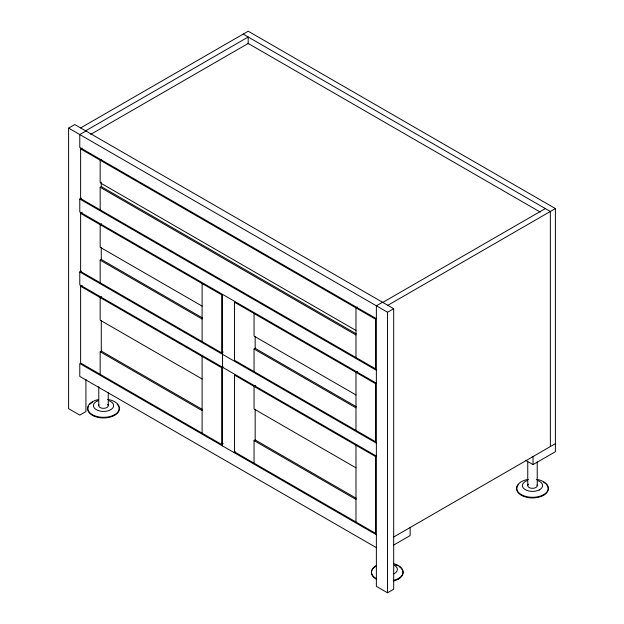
<?xml version="1.0" encoding="UTF-8"?>
<svg xmlns="http://www.w3.org/2000/svg" width="624" height="624" viewBox="0 0 624 624"><rect width="100%" height="100%" fill="white"/><g stroke="black" fill="none" stroke-linecap="round" stroke-linejoin="round"><path stroke-width="0.94" d="M96.369 401.474L96.821 401.131M393.962 573.885L394.415 573.55A10.109 5.834 0 0 0 394.415 565.297M539.183 490.043L539.635 489.7M85.925 379.423L85.925 411.567L79.778 415.116L68.609 408.665L68.609 128.107L74.755 124.558L393.689 308.693L393.689 589.251L387.543 592.8L376.373 586.349L376.373 305.791L382.52 302.242M80.621 127.943L248.188 31.2L555.391 208.564L555.391 451.714L533.044 464.615L525.658 460.348M85.644 130.845L248.188 37.003L248.188 43.805M85.925 131.009L79.778 134.558L79.778 147.451L376.373 318.692M90.698 134.378L248.188 43.454L540.275 212.09M80.621 148.902L375.539 319.176L375.539 368.839L80.621 198.565L80.621 148.902L82.157 148.021M101.704 159.307L100.168 160.189L100.168 182.762L355.984 330.463M376.373 383.183L79.778 211.949L79.778 199.048L81.315 198.167M100.168 209.851L100.168 187.278L101.704 186.397M223.189 351.991L221.653 352.872L80.621 271.448L80.621 213.4L82.157 212.511M101.704 223.798L100.168 224.687L100.168 247.26L202.106 306.111M376.373 456.066L79.778 284.833L79.778 271.931L81.315 271.042M100.168 282.734L100.168 260.161L101.704 259.272M223.189 443.57L221.653 444.46L80.621 363.035L80.621 286.283L82.157 285.394M101.704 296.681L100.168 297.57L100.168 320.143L202.106 378.994M100.168 374.322L100.168 351.749L101.704 350.86M80.621 286.283L221.653 367.708L223.189 366.818M254.054 371.576L254.054 349.003L255.583 348.114M357.521 307L355.984 307.889L355.984 357.552M382.801 302.406L545.337 208.564M387.824 305.308L555.391 208.564M255.583 385.523L254.054 386.412L254.054 408.985L355.984 467.836M68.609 128.107L387.543 312.242L393.689 308.693M357.521 371.498L355.984 372.38L355.984 430.427M233.665 452.361L235.201 451.472M254.054 463.164L254.054 440.591L255.583 439.702M393.619 537.053L555.391 443.656M393.619 545.111L410.163 535.556L410.163 527.498M243.157 34.102L550.36 211.466L550.36 446.558M356.257 333.84L101.283 186.638L101.283 182.122M100.168 187.278L355.984 334.979M79.778 199.048L376.373 370.289M80.621 213.4L221.653 294.824L221.653 352.872M355.984 394.961L254.054 336.102L254.054 313.529M202.379 317.881L101.283 259.514L101.283 247.541M356.257 406.723L255.169 348.356L255.169 336.383M100.168 260.161L202.106 319.012M254.054 349.003L355.984 407.854M79.778 271.931L376.373 443.165M202.379 409.469L101.283 351.101L101.283 320.455M356.257 498.311L255.169 439.943L255.169 409.297M100.168 351.749L202.106 410.6M254.054 440.591L355.984 499.442M376.373 534.752L79.778 363.519L79.778 376.42L376.373 547.654M543.66 494.629L543.66 495.253M537.225 461.9L537.225 485.644M533.044 456.55L533.044 464.615M527.748 461.776L527.748 485.511M398.44 578.471L398.44 579.095M387.543 312.242L387.543 592.8M355.984 445.263L355.984 522.015M222.495 294.341L222.495 445.91M221.653 367.708L221.653 444.46M202.106 283.538L202.106 341.585M202.106 356.421L202.106 433.173M108.256 392.371L108.256 405.67M98.779 386.545L98.779 405.538M92.352 401.755L92.352 402.379A15.795 9.118 0 0 0 89.84 404.266M537.092 484.934A4.742 2.738 0 0 1 535.283 487.789A4.742 2.738 0 0 1 530.018 487.913L529.058 487.461A4.742 2.738 0 0 1 528.442 484.154M536.578 479.365A15.795 9.118 0 0 1 545.431 493.412A15.795 9.118 0 0 1 519.55 493.412A15.795 9.118 0 0 1 528.403 479.365M547.747 486.439A15.795 9.118 0 0 1 531.11 497.89A15.795 9.118 0 0 1 518.17 484.942M543.66 482.352A15.795 9.118 0 0 1 545.025 483.249M546.172 484.24A15.795 9.118 0 0 1 547.334 485.683M537.545 480.519A10.109 5.834 0 0 1 540.236 489.325A10.109 5.834 0 0 1 524.745 489.325A10.109 5.834 0 0 1 527.436 480.519M107.679 404.29A4.742 2.738 0 0 1 106.79 407.581A4.742 2.738 0 0 1 101.049 407.94L100.09 407.488A4.742 2.738 0 0 1 98.974 404.828M107.609 399.391A15.795 9.118 0 0 1 116.618 413.306A15.795 9.118 0 0 1 90.901 413.689A15.795 9.118 0 0 1 98.639 399.532M119.075 407.238A15.795 9.118 0 0 1 102.835 417.94A15.795 9.118 0 0 1 88.257 406.466M117.203 404.266A15.795 9.118 0 0 1 118.778 406.466M108.576 400.546A10.109 5.834 0 0 1 111.267 409.352A10.109 5.834 0 0 1 95.776 409.352A10.109 5.834 0 0 1 98.467 400.546M393.689 563.69A15.795 9.118 0 0 1 403.065 572.021A15.795 9.118 0 0 1 393.689 580.351M376.093 578.471A15.795 9.118 0 0 1 376.093 565.57M400.943 568.082A15.795 9.118 0 0 1 393.689 580.975M376.093 579.095A15.795 9.118 0 0 1 372.005 570.281M372.419 569.525A15.795 9.118 0 0 1 375.391 566.631M395.164 564.743A15.795 9.118 0 0 1 397.683 565.789M399.142 566.631A15.795 9.118 0 0 1 400.405 567.583M375.539 383.666L234.499 302.242L234.499 360.29L375.539 441.714L375.539 383.666M375.539 456.55L234.499 375.125L234.499 451.877L375.539 533.302L375.539 456.55"/></g></svg>
